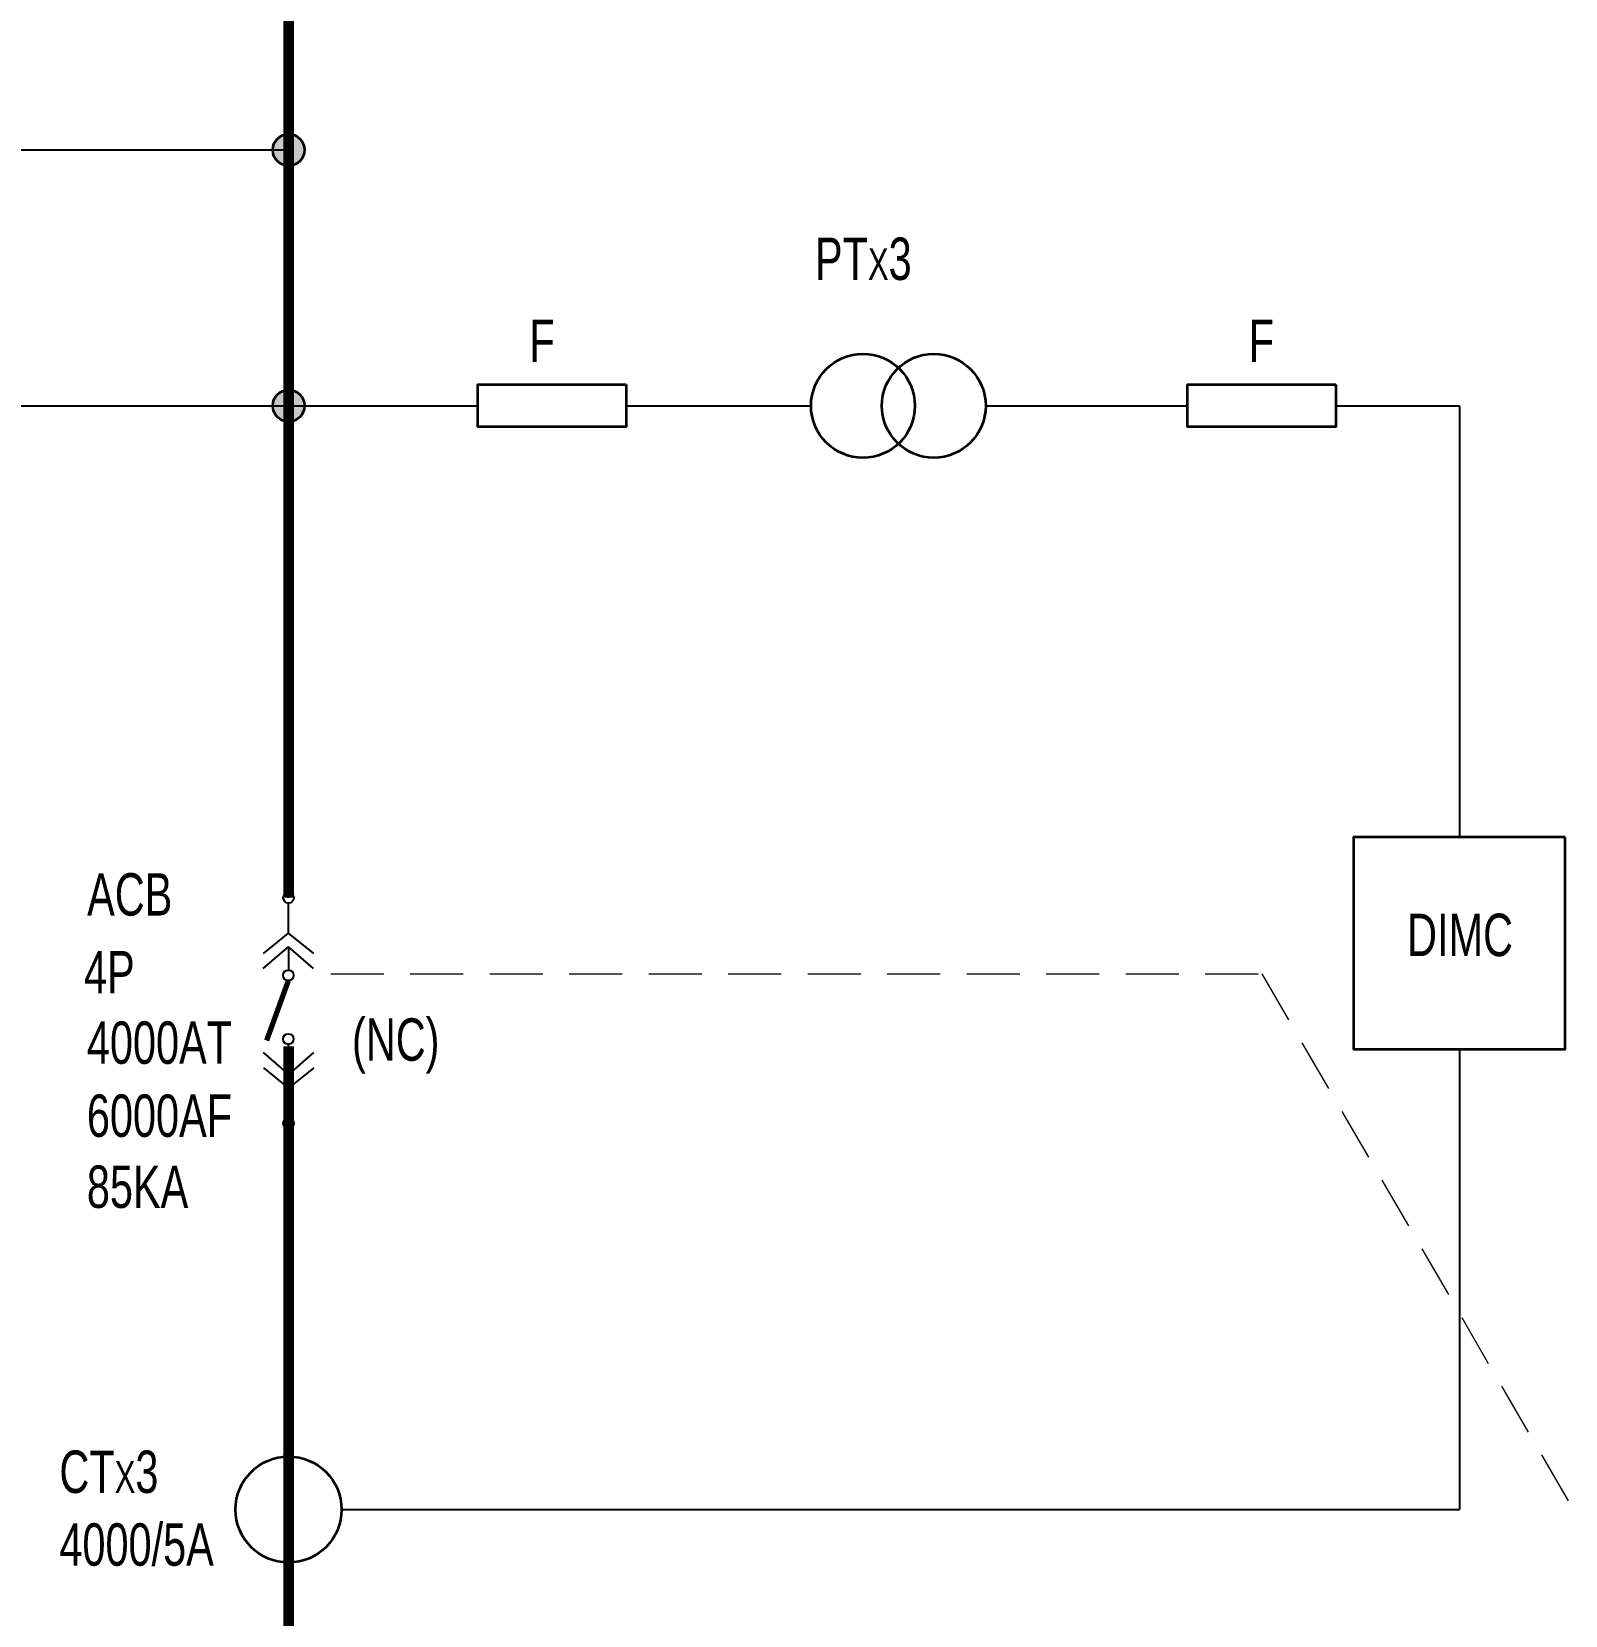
# Model space of a CAD drawing. Extents: x -5343388 to 7033982, y -486386 to 188356.
# Drawn here: x 348972 to 363442, y -414369 to -399428 of the extents above; entities that cross this region are included whole.
import ezdxf

# ---------------------------------------------------------------- set-up
doc = ezdxf.new("R2010")
doc.units = 0
doc.header["$MEASUREMENT"] = 0
doc.linetypes.add('DASHED', pattern=[0.75, 0.5, -0.25])
doc.layers.add('Equipment', color=2, linetype='Continuous', lineweight=35)
doc.layers.add('Wire Hatch', color=7, linetype='Continuous', lineweight=15)
doc.layers.add('text', color=2, linetype='Continuous')
doc.layers.add('wire', color=3, linetype='Continuous')
doc.styles.add('NKB2', font='', dxfattribs={"width": 0.7, "height": 400})
doc.styles.get('NKB2').set_extended_font_data('.VnArialH')

# ---------------------------------------------------------------- blocks, each defined once
blk = doc.blocks.new('acb')
for p, q in [((0, -333), (0, -50)), ((-2, -463), (-2, -681)), ((-2, -782), (-207, -1346)), ((-2, -1666), (-2, -1382)), ((0, -1795), (0, -2078))]:
    blk.add_line(p, q)
at = {"color": 2}
for p, q in [((-237, -524), (0, -333)), ((237, -524), (0, -333)), ((-239, -668), (-2, -463)), ((235, -668), (-2, -463)), ((-239, -1460), (-2, -1666)), ((235, -1460), (-2, -1666)), ((-237, -1604), (0, -1795)), ((237, -1604), (0, -1795))]:
    blk.add_line(p, q, dxfattribs=at)
at = {"const_width": 50}
blk.add_lwpolyline([(-207, -1346), (-2, -782)], dxfattribs=at)
for centre in [(0, 0), (-2, -731), (-2, -1332), (0, -2128)]:
    blk.add_circle(centre, 50)
blk = doc.blocks.new('vcb')
at = {"layer": 'Equipment'}
for p, q in [((0, -1400), (0, 0)), ((0, -2800), (0, -4200))]:
    blk.add_line(p, q, dxfattribs=at)
at = {"layer": 'wire'}
blk.add_blockref('acb', (0, -1400), dxfattribs=at)

msp = doc.modelspace()

# ---------------------------------------------------------------- hatches: boundary and pattern name
at = {"layer": 'Equipment'}
for points in [[(351546.02873, -400544.53198, 1), (351246.02873, -400544.53198, 1)], [(351546.02873, -402958.03198, 1), (351246.02873, -402958.03198, 1)]]:
    msp.add_hatch(color=256, dxfattribs=at).paths.add_polyline_path(points)

# ---------------------------------------------------------------- linework, layer by layer
for points in [[(354581.68641, -402758.03198), (354581.68641, -403158.03198), (353181.68641, -403158.03198), (353181.68641, -402758.03198)], [(361276.09556, -402758.03198), (361276.09556, -403158.03198), (359876.09556, -403158.03198), (359876.09556, -402758.03198)], [(363442.31626, -407028.58988), (361442.31626, -407028.58988), (361442.31626, -409028.58988), (363442.31626, -409028.58988)]]:
    msp.add_lwpolyline(points, close=True, dxfattribs=at)
for centre, radius in [((351396.02873, -400544.53198), 150), ((356815.6868, -402958.03198), 490), ((357483.58708, -402958.03198), 490), ((351396.02873, -402958.03198), 150), ((351395.88962, -413371.08981), 500)]:
    msp.add_circle(centre, radius, dxfattribs=at)
at = {"layer": 'wire'}
for p, q in [((351393.52583, -402958.03198), (353181.68641, -402958.03198)), ((354581.68641, -402958.03198), (356325.6868, -402958.03198)), ((357973.58708, -402958.03198), (359876.09556, -402958.03198)), ((361276.09556, -402958.03198), (362442.31626, -402958.03198)), ((362442.31626, -402958.03198), (362442.31626, -407028.58988)), ((362442.31626, -409028.58988), (362442.31626, -413371.08981)), ((351896.52583, -413371.08981), (362442.31626, -413371.08981))]:
    msp.add_line(p, q, dxfattribs=at)
at = {"layer": 'wire', "const_width": 100}
for points in [[(351396.41386, -395052.21968), (351395.88962, -407599.9795)], [(351395.88962, -408999.9795), (351395.88962, -419147.96214)]]:
    msp.add_lwpolyline(points, dxfattribs=at)
at = {"layer": 'wire'}
for points in [[(342338.08173, -401798.53089), (342338.08173, -400544.53198), (351396.20173, -400544.53198)], [(348123.21599, -410175.87051), (348857.66116, -410175.87051), (348857.66116, -402958.02571), (351396.07733, -402958.02571)]]:
    msp.add_lwpolyline(points, dxfattribs=at)
at = {"layer": 'Wire Hatch', "linetype": 'DASHED', "ltscale": 1000}
for p, q in [((351794.17184, -408318.28116), (360578.74797, -408318.28116)), ((360578.74797, -408318.28116), (366395.88962, -418318.13675))]:
    msp.add_line(p, q, dxfattribs=at)

# ---------------------------------------------------------------- block references
at = {"layer": 'Equipment'}
msp.add_blockref('vcb', (351395.88962, -406199.9795), dxfattribs=at)

# ---------------------------------------------------------------- texts
at = {"layer": 'text', "char_height": 400, "style": 'NKB2'}
for s, insert, width, attachment_point in [('pt{\\H0.75x;x}3', (357275.32635, -401370.90851), 1860.9251301, 3), ('f', (353906.96348, -402144.48574), 1860.9251301, 3), ('f', (360694.10393, -402144.48574), 1860.9251301, 3), ('acb ', (349495.18539, -407367.59842), 4603.0894554, 1), ('dimc', (362948.72567, -407749.57942), 1860.9251301, 3), ('4p', (349465.71661, -408101.59842), 6264.5184432, 1), ('4000at', (349492.78254, -408766.09842), 6264.5184432, 1), ('(nc)', (351994.21661, -408737.05832), 6264.5184432, 1), ('6000af', (349492.78254, -409455.09842), 6264.5184432, 1), ('85ka', (349492.78254, -410125.59842), 6264.5184432, 1), ('ct{\\H0.75x;x}3', (349233.45162, -412814.65677), 1860.9251301, 1), ('4000/5a', (349233.45162, -413501.15677), 1860.9251301, 1)]:
    msp.add_mtext(s, dxfattribs=dict(at, insert=insert, width=width, attachment_point=attachment_point))

doc.saveas('drawing.dxf')
